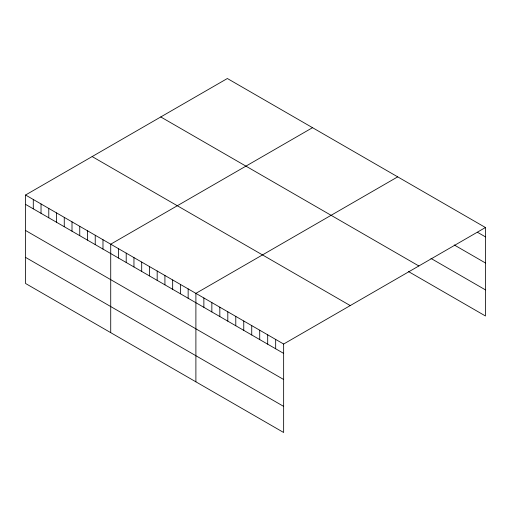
<?xml version="1.0" encoding="UTF-8"?>
<svg xmlns="http://www.w3.org/2000/svg" width="511" height="511" viewBox="0 0 511 511"><rect width="100%" height="100%" fill="white"/><g stroke="black" fill="none" stroke-linecap="round" stroke-linejoin="round"><path stroke-width="0.77" d="M25.55 195.017L283.643 344.031L283.643 432.491L25.55 283.484L25.55 195.017L227.357 78.509L485.45 227.516L485.45 315.983L408.334 271.462M312.528 127.68L110.721 244.188L110.721 332.655M397.699 176.857L195.892 293.365L195.892 381.832M283.643 344.031L485.45 227.516M477.472 232.269L485.45 236.874M454.202 244.941L485.45 262.98M430.939 258.406L485.45 289.878M160.761 116.955L418.854 265.969M92.146 156.57L350.239 305.578M25.55 204.374L283.643 353.388M25.55 230.48L283.643 379.494M25.55 257.378L283.643 406.386M275.672 339.419L275.672 348.783M267.694 334.814L267.694 344.178M259.716 330.208L259.716 339.572M251.738 325.603L251.738 334.967M243.76 320.997L243.76 330.362M235.782 316.392L235.782 325.75M227.804 311.787L227.804 321.144M219.826 307.181L219.826 316.539M211.848 302.576L211.848 311.934M203.87 297.97L203.87 307.328M188.15 288.894L188.15 298.252M180.409 284.423L180.409 293.78M172.667 279.951L172.667 289.315M164.919 275.48L164.919 284.844M157.177 271.015L157.177 280.373M149.436 266.544L149.436 275.902M141.694 262.073L141.694 271.43M133.952 257.601L133.952 266.959M126.211 253.13L126.211 262.488M118.463 248.659L118.463 258.023M102.979 239.723L102.979 249.081M95.238 235.252L95.238 244.609M87.496 230.78L87.496 240.138M79.748 226.309L79.748 235.667M72.006 221.838L72.006 231.202M64.265 217.367L64.265 226.731M56.523 212.895L56.523 222.259M48.781 208.431L48.781 217.788M41.033 203.959L41.033 213.317M33.292 199.488L33.292 208.846"/></g></svg>
